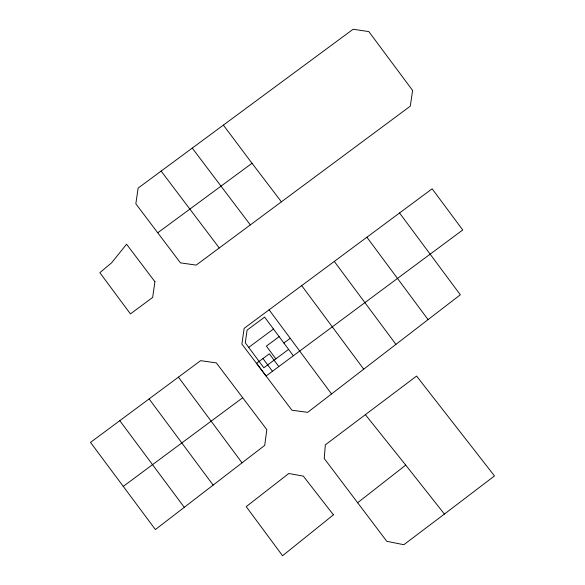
<?xml version="1.0" encoding="UTF-8"?>
<svg xmlns="http://www.w3.org/2000/svg" width="585" height="585" viewBox="0 0 585 585"><rect width="100%" height="100%" fill="white"/><g stroke="black" fill="none" stroke-linecap="round" stroke-linejoin="round"><path stroke-width="0.88" d="M357.493 502.851L405.727 465.104L444.417 514.069L494.493 475.934L416.586 376.075L325.333 444.849L324.244 458.523L386.802 541.315L403.84 544.708L444.417 514.069M184.275 507.319L264.712 445.382L266.84 429.639L216.34 362.912L200.626 360.66L90.507 442.399L155.391 529.542L184.275 507.319L119.771 420.659M399.562 212.984L460.322 294.789L307.666 412.337L291.922 410.209L241.89 344.06L244.142 328.346L432.132 188.794L462.735 229.971L266.08 376.023L256.603 363.256L269.349 353.801L278.804 366.546M219.258 247.967L196.18 265.107L180.465 262.855L135.837 203.814L138.118 188.099L353.121 29.25L368.835 31.597L412.615 90.456L410.297 106.163L219.258 247.967L161.131 171.083M248.691 347.395L273.466 329.011M279.14 336.653L266.394 346.115L275.857 358.861M283.864 343.022L290.24 338.298M288.602 349.399L263.828 367.782L245.283 342.795L247.097 330.101L264.625 317.099L293.326 355.768M242.716 397.734L123.135 486.493M281.414 201.847L252.018 163.273L157.738 232.793M365.552 414.889L405.727 465.104M250.336 224.918L192.246 148.1M223.382 125.117L252.018 163.273M428.074 319.615L366.897 237.239M395.913 344.375L334.298 261.429M363.724 369.164L301.699 285.619M178.432 377.135L242.051 462.845M149.102 398.911L213.13 485.097M269.1 309.809L331.534 393.961M262.972 358.525L272.434 371.27M154.915 281.714L152.656 297.429L130.44 313.904L99.867 272.698L111.647 262.76L126.565 244.223L154.915 281.714M333.435 514.829L282.562 555.75L246.205 506.632L288.771 473.506L303.315 476.124L333.435 514.829"/></g></svg>
